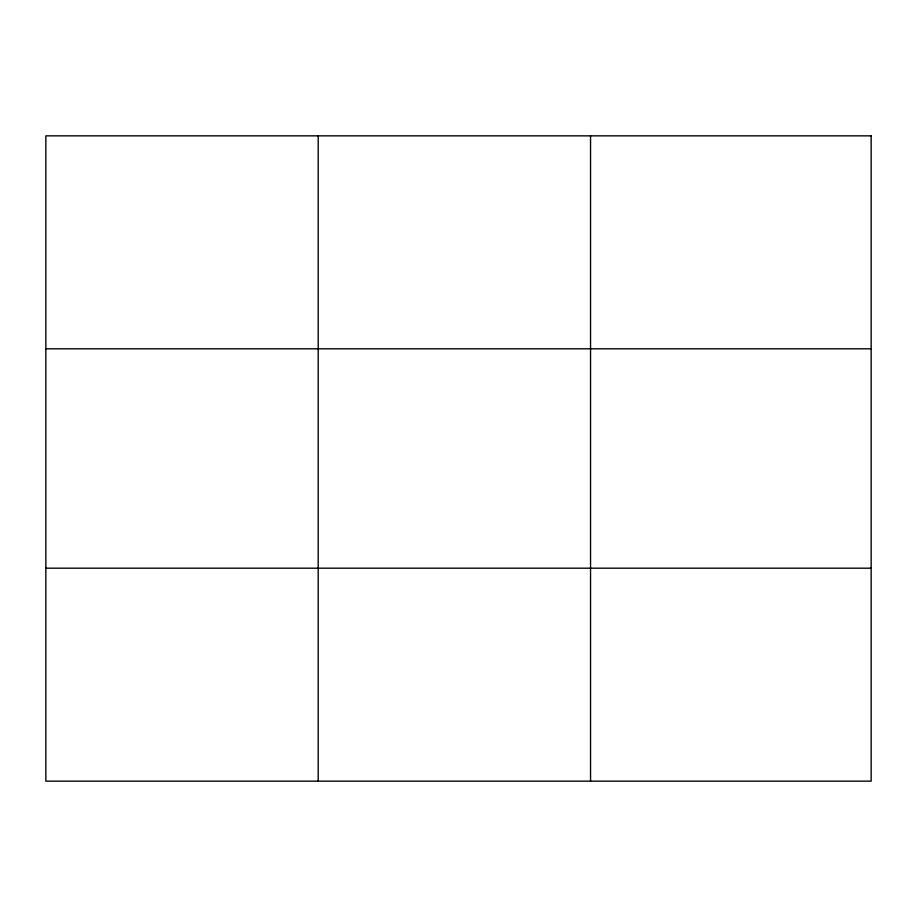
<?xml version="1.0" encoding="UTF-8"?>
<svg xmlns="http://www.w3.org/2000/svg" width="917" height="917" viewBox="0 0 917 917"><rect width="100%" height="100%" fill="white"/><g stroke="black" fill="none" stroke-linecap="round" stroke-linejoin="round"><path stroke-width="1.38" d="M318.199 781.146L318.199 135.854M590.548 781.146L590.548 135.854M45.85 348.804L871.15 348.804M45.85 568.196L871.15 568.196M871.15 135.854L45.85 135.854L45.85 781.146L871.15 781.146L871.15 135.854"/></g></svg>
